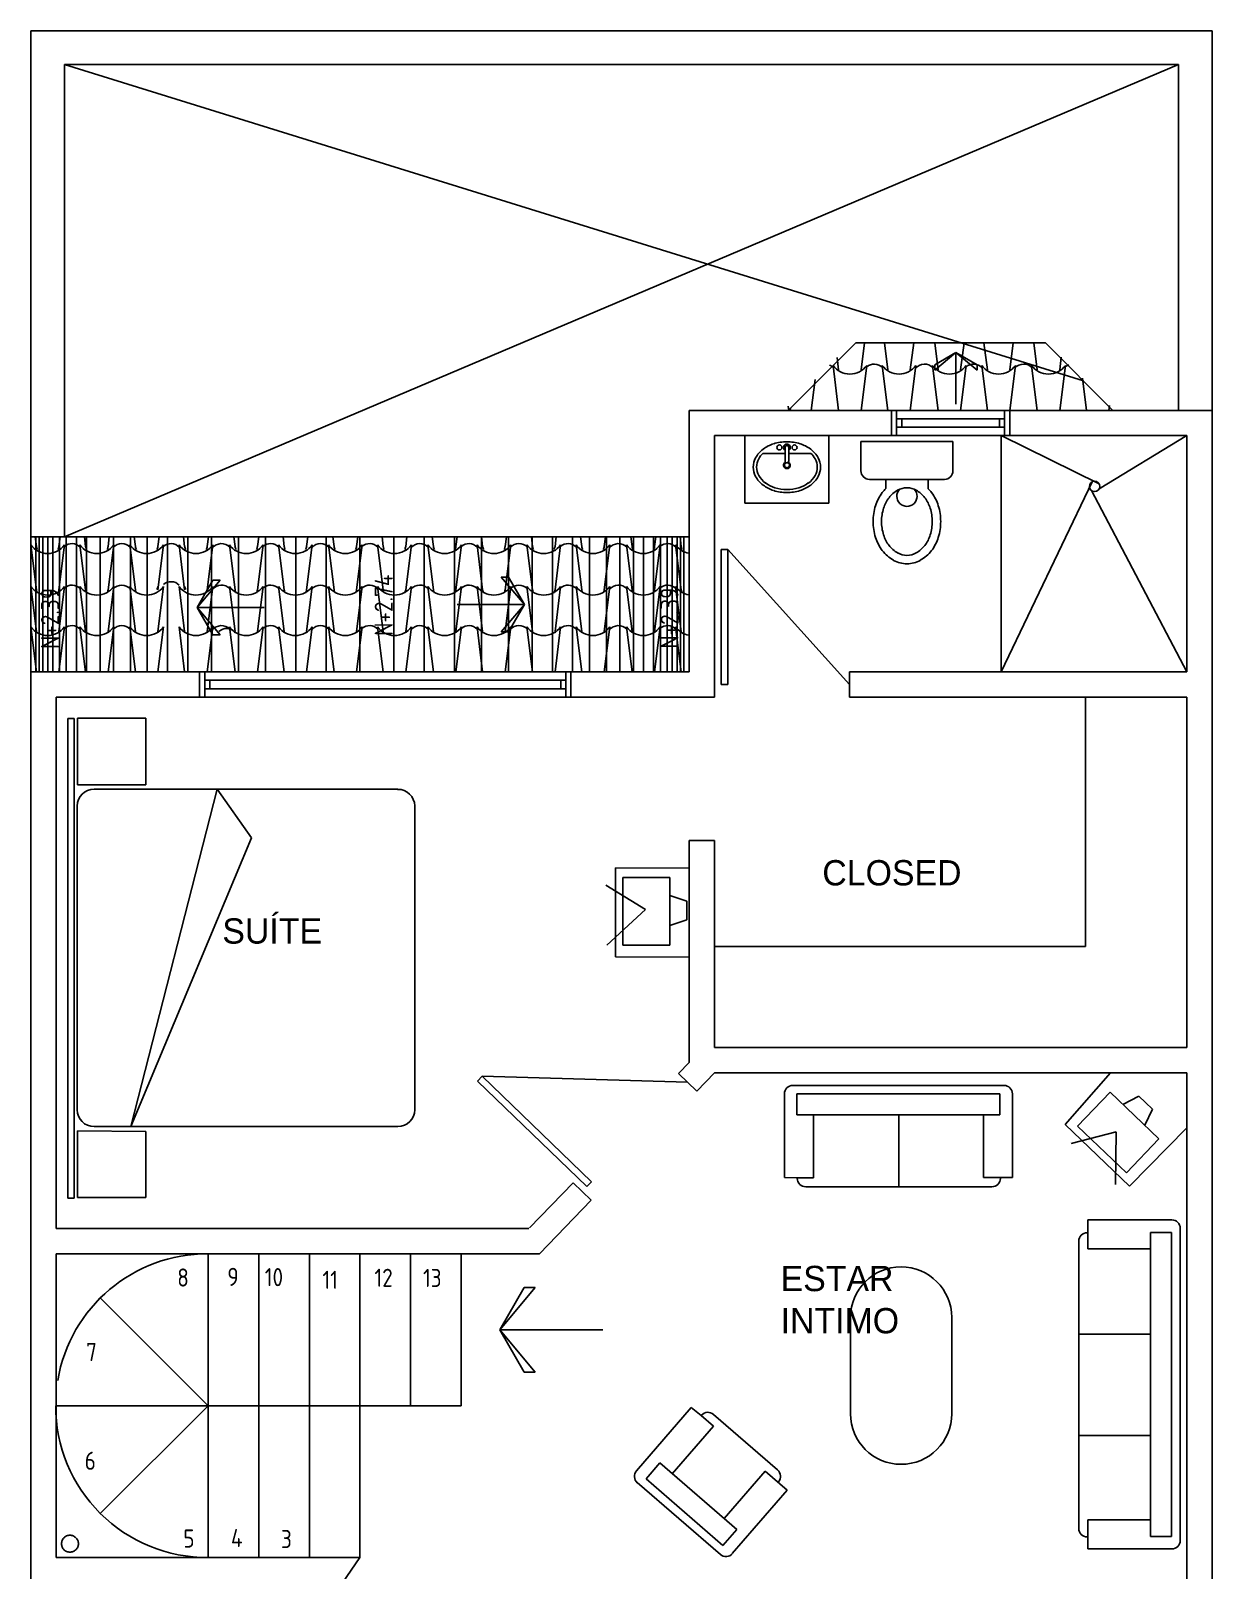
# Model space of a CAD drawing. Header units: millimetres. Extents: x 165.3 to 199.3, y 80.6 to 112.
# Drawn here: x 185.3 to 199.3, y 93.75 to 112 of the extents above; entities that cross this region are included whole.
import ezdxf

# ---------------------------------------------------------------- set-up
doc = ezdxf.new("R2010")
doc.units = ezdxf.units.MM
doc.linetypes.add('DASHEDX2', pattern=[38.1, 25.4, -12.7])
for name, color, linetype in [('18', 4, 'Continuous'), ('30', 3, 'Continuous'), ('closed', 4, 'Continuous'), ('escalera', 3, 'Continuous'), ('flechas', 4, 'Continuous'), ('linea', 9, 'Continuous'), ('mueble1', 2, 'Continuous'), ('mueble2', 4, 'Continuous'), ('mueble3', 9, 'Continuous'), ('MUEBLES', 2, 'Continuous'), ('muebles1', 2, 'Continuous'), ('muro1', 5, 'Continuous'), ('muro2', 1, 'Continuous'), ('puerta1', 4, 'Continuous'), ('sanitub', 1, 'DASHEDX2'), ('texto1', 2, 'Continuous'), ('ventana1', 2, 'Continuous'), ('ventana2', 4, 'Continuous')]:
    doc.layers.add(name, color=color, linetype=linetype)
doc.styles.add('ARCH', font='ARCHITXT.SHX')

# ---------------------------------------------------------------- blocks, each defined once
blk = doc.blocks.new('teja2')
at = {"layer": 'flechas'}
for p, q in [((361.7612, 192.5969), (361.7812, 192.7569)), ((361.9192, 192.5969), (361.8992, 192.7569)), ((362.0525, 192.5969), (362.0725, 192.7569)), ((362.2175, 192.5969), (362.1975, 192.7569)), ((362.3508, 192.5969), (362.3708, 192.7569)), ((362.5089, 192.5969), (362.4889, 192.7569)), ((362.6422, 192.5969), (362.6622, 192.7569)), ((362.8045, 192.5969), (362.7845, 192.7569)), ((361.6278, 192.5969), (361.6186, 192.6706)), ((362.9379, 192.5969), (362.9473, 192.6722)), ((361.4655, 192.3569), (361.4885, 192.5404)), ((361.6278, 192.3569), (361.5945, 192.6236)), ((361.7612, 192.3569), (361.7945, 192.6236)), ((361.9192, 192.3569), (361.8859, 192.6236)), ((362.0525, 192.3569), (362.0859, 192.6236)), ((362.2175, 192.3569), (362.1842, 192.6236)), ((362.3508, 192.3569), (362.3842, 192.6236)), ((362.5089, 192.3569), (362.4755, 192.6236)), ((362.6422, 192.3569), (362.6755, 192.6236)), ((362.8045, 192.3569), (362.7712, 192.6236)), ((362.9379, 192.3569), (362.9712, 192.6236)), ((363.0959, 192.3569), (363.0721, 192.5474)), ((361.3322, 192.3569), (361.3292, 192.3811)), ((363.2292, 192.3569), (363.2329, 192.3866))]:
    blk.add_line(p, q, dxfattribs=at)
for centre, radius, start, end in [((361.8385, 192.5632), 0.068, 43.82553, 131.68973), ((362.1368, 192.5632), 0.068, 43.82553, 141.5083), ((362.4282, 192.5632), 0.068, 43.82579, 131.68997), ((362.7238, 192.5632), 0.068, 43.82579, 137.47636), ((361.5471, 192.5632), 0.068, 43.82579, 66.93735), ((361.6945, 192.6952), 0.123, 215.59676, 324.40324), ((361.9859, 192.6952), 0.123, 215.59676, 324.40324), ((362.2842, 192.6952), 0.123, 215.59676, 324.40324), ((362.5755, 192.6952), 0.123, 215.59676, 324.40324), ((362.8712, 192.6952), 0.123, 215.59676, 324.40324), ((363.0152, 192.5632), 0.068, 109.6841, 131.68973)]:
    blk.add_arc(centre, radius, start, end, dxfattribs=at)

msp = doc.modelspace()

# ---------------------------------------------------------------- linework, layer by layer
at = {"layer": '18'}
for p, q in [((195.733, 108.3), (195.072, 108.3)), ((197.321, 108.3), (196.135, 108.3)), ((195.763, 107.5), (194.297, 107.5)), ((197.572, 107.5), (196.105, 107.5)), ((186.763, 104.4), (185.296, 104.4)), ((188.569, 104.4), (187.102, 104.4)), ((190.376, 104.4), (188.909, 104.4)), ((192.182, 104.4), (190.715, 104.4)), ((193.097, 104.4), (192.521, 104.4))]:
    msp.add_line(p, q, dxfattribs=at)
for points in [[(196.135, 108.3), (196.113, 108.3)], [(194.297, 107.5), (194.298, 107.525)]]:
    msp.add_lwpolyline(points, dxfattribs=at)
at = {"layer": 'closed', "ltscale": 0.015}
for p, q in [((194.272, 107.5), (195.072, 108.3)), ((195.072, 108.3), (197.321, 108.3)), ((197.321, 108.3), (198.121, 107.5)), ((193.097, 106), (185.297, 106))]:
    msp.add_line(p, q, dxfattribs=at)
at = {"layer": 'closed'}
for p, q in [((197.797, 101.145), (197.797, 104.1)), ((193.397, 101.145), (197.797, 101.145))]:
    msp.add_line(p, q, dxfattribs=at)
at = {"layer": 'escalera'}
for p, q in [((185.296, 104.4), (185.296, 112)), ((185.297, 112), (199.297, 112)), ((199.297, 107.5), (199.297, 112)), ((185.696, 111.6), (198.897, 111.6)), ((185.696, 106), (185.696, 111.6)), ((198.897, 107.5), (198.897, 111.6)), ((196.26, 108.185), (196.011, 108.04)), ((196.26, 108.185), (196.011, 107.975)), ((196.011, 108.04), (196.011, 107.975)), ((196.26, 108.185), (196.51, 108.04)), ((196.26, 108.185), (196.51, 107.975)), ((196.51, 108.04), (196.51, 107.975)), ((187.266, 105.163), (187.454, 105.488)), ((187.266, 105.163), (187.539, 105.488)), ((187.454, 105.488), (187.539, 105.488)), ((191.145, 105.199), (190.872, 105.524)), ((190.957, 105.524), (190.872, 105.524)), ((191.145, 105.199), (190.957, 105.524)), ((187.266, 105.163), (187.454, 104.838)), ((187.266, 105.163), (187.539, 104.838)), ((191.145, 105.199), (190.872, 104.874)), ((191.145, 105.199), (190.957, 104.874)), ((187.454, 104.838), (187.539, 104.838)), ((190.957, 104.874), (190.872, 104.874)), ((187.397, 97.5), (187.397, 95.7)), ((187.997, 97.5), (187.997, 95.7)), ((188.597, 97.5), (188.597, 95.7)), ((189.197, 97.5), (189.197, 95.7)), ((189.797, 97.5), (189.797, 95.7)), ((190.397, 97.5), (190.397, 95.7)), ((190.853, 96.6), (191.273, 97.1)), ((190.853, 96.6), (191.142, 97.1)), ((191.142, 97.1), (191.273, 97.1)), ((186.119, 96.977), (187.397, 95.7)), ((190.853, 96.6), (191.273, 96.099)), ((190.853, 96.6), (191.142, 96.099)), ((191.142, 96.099), (191.273, 96.099)), ((187.397, 95.7), (185.597, 95.7)), ((186.119, 94.423), (187.397, 95.7)), ((187.397, 93.9), (187.397, 95.7)), ((187.397, 95.7), (190.397, 95.7)), ((187.997, 93.9), (187.997, 95.7)), ((188.597, 93.9), (188.597, 95.7)), ((189.197, 93.9), (189.197, 95.7))]:
    msp.add_line(p, q, dxfattribs=at)
for centre, start, end in [((187.386, 95.705), 89.6467, 170.5371), ((187.386, 95.695), 179.845, 270.3533)]:
    msp.add_arc(centre, 1.795, start, end, dxfattribs=at)
at = {"layer": 'flechas'}
for p, q in [((185.363, 105.371), (185.296, 105.904)), ((185.363, 105.885), (185.348, 106)), ((185.629, 105.885), (185.644, 106)), ((185.629, 105.371), (185.696, 105.904)), ((185.945, 105.371), (185.879, 105.904)), ((185.945, 105.885), (185.931, 106)), ((186.212, 105.885), (186.226, 106)), ((186.212, 105.371), (186.279, 105.904)), ((186.537, 105.371), (186.47, 105.904)), ((186.537, 105.885), (186.522, 106)), ((186.803, 105.885), (186.818, 106)), ((186.803, 105.371), (186.87, 105.904)), ((187.119, 105.371), (187.053, 105.904)), ((187.119, 105.885), (187.105, 106)), ((187.386, 105.885), (187.4, 106)), ((187.386, 105.371), (187.453, 105.904)), ((187.716, 105.371), (187.649, 105.904)), ((187.716, 105.885), (187.702, 106)), ((187.983, 105.885), (187.997, 106)), ((187.983, 105.371), (188.049, 105.904)), ((188.299, 105.371), (188.232, 105.904)), ((188.299, 105.885), (188.285, 106)), ((188.565, 105.885), (188.58, 106)), ((188.565, 105.371), (188.632, 105.904)), ((188.89, 105.371), (188.823, 105.904)), ((188.89, 105.885), (188.876, 106)), ((189.157, 105.885), (189.171, 106)), ((189.157, 105.371), (189.223, 105.904)), ((189.473, 105.371), (189.406, 105.904)), ((189.473, 105.885), (189.459, 106)), ((189.74, 105.885), (189.754, 106)), ((189.74, 105.371), (189.806, 105.904)), ((190.068, 105.371), (190.001, 105.904)), ((190.068, 105.885), (190.054, 106)), ((190.335, 105.885), (190.349, 106)), ((190.335, 105.371), (190.401, 105.904)), ((190.651, 105.371), (190.584, 105.904)), ((190.651, 105.885), (190.636, 106)), ((190.917, 105.885), (190.932, 106)), ((190.917, 105.371), (190.984, 105.904)), ((191.242, 105.371), (191.175, 105.904)), ((191.242, 105.885), (191.228, 106)), ((191.509, 105.885), (191.523, 106)), ((191.509, 105.371), (191.575, 105.904)), ((191.825, 105.371), (191.758, 105.904)), ((191.825, 105.885), (191.811, 106)), ((192.091, 105.885), (192.106, 106)), ((192.091, 105.371), (192.158, 105.904)), ((192.421, 105.371), (192.355, 105.904)), ((192.421, 105.885), (192.407, 106)), ((192.688, 105.885), (192.702, 106)), ((192.688, 105.371), (192.755, 105.904)), ((193.004, 105.371), (192.937, 105.904)), ((193.004, 105.885), (192.99, 106)), ((185.363, 104.88), (185.296, 105.413)), ((185.629, 104.88), (185.696, 105.413)), ((185.945, 104.88), (185.879, 105.413)), ((186.212, 104.88), (186.279, 105.413)), ((186.537, 104.88), (186.47, 105.413)), ((186.803, 104.88), (186.87, 105.413)), ((187.119, 104.88), (187.053, 105.413)), ((187.386, 104.88), (187.453, 105.413)), ((187.716, 104.88), (187.649, 105.413)), ((187.983, 104.88), (188.049, 105.413)), ((188.299, 104.88), (188.232, 105.413)), ((188.565, 104.88), (188.632, 105.413)), ((188.89, 104.88), (188.823, 105.413)), ((189.157, 104.88), (189.223, 105.413)), ((189.473, 104.88), (189.406, 105.413)), ((189.74, 104.88), (189.806, 105.413)), ((190.068, 104.88), (190.001, 105.413)), ((190.335, 104.88), (190.401, 105.413)), ((190.651, 104.88), (190.584, 105.413)), ((190.917, 104.88), (190.984, 105.413)), ((191.242, 104.88), (191.175, 105.413)), ((191.509, 104.88), (191.575, 105.413)), ((191.825, 104.88), (191.758, 105.413)), ((192.091, 104.88), (192.158, 105.413)), ((192.421, 104.88), (192.355, 105.413)), ((192.688, 104.88), (192.755, 105.413)), ((193.004, 104.88), (192.937, 105.413)), ((185.363, 104.4), (185.296, 104.933)), ((185.629, 104.4), (185.696, 104.933)), ((185.945, 104.4), (185.879, 104.933)), ((186.212, 104.4), (186.279, 104.933)), ((186.537, 104.4), (186.47, 104.933)), ((186.803, 104.4), (186.87, 104.933)), ((187.119, 104.4), (187.053, 104.933)), ((187.386, 104.4), (187.453, 104.933)), ((187.716, 104.4), (187.649, 104.933)), ((187.983, 104.4), (188.049, 104.933)), ((188.299, 104.4), (188.232, 104.933)), ((188.565, 104.4), (188.632, 104.933)), ((188.89, 104.4), (188.823, 104.933)), ((189.157, 104.4), (189.223, 104.933)), ((189.473, 104.4), (189.406, 104.933)), ((189.74, 104.4), (189.806, 104.933)), ((190.068, 104.4), (190.001, 104.933)), ((190.335, 104.4), (190.401, 104.933)), ((190.651, 104.4), (190.584, 104.933)), ((190.917, 104.4), (190.984, 104.933)), ((191.242, 104.4), (191.175, 104.933)), ((191.509, 104.4), (191.575, 104.933)), ((191.825, 104.4), (191.758, 104.933)), ((192.091, 104.4), (192.158, 104.933)), ((192.421, 104.4), (192.355, 104.933)), ((192.688, 104.4), (192.755, 104.933)), ((193.004, 104.4), (192.937, 104.933))]:
    msp.add_line(p, q, dxfattribs=at)
for centre, radius, start, end in [((185.496, 106.048), 0.246, 215.5968, 324.4032), ((185.201, 105.784), 0.136, 43.8255, 45.8191), ((185.496, 105.912), 0.136, 191.225, 207.4308), ((185.496, 105.912), 0.136, 332.5692, 348.775), ((185.784, 105.784), 0.136, 43.8258, 131.69), ((186.079, 106.048), 0.246, 215.5968, 324.4032), ((186.079, 105.912), 0.136, 191.225, 207.4308), ((186.079, 105.912), 0.136, 332.5692, 348.775), ((186.375, 105.784), 0.136, 43.8258, 137.4764), ((186.67, 106.048), 0.246, 215.5968, 324.4032), ((186.67, 105.912), 0.136, 191.225, 207.4308), ((186.67, 105.912), 0.136, 332.5692, 348.775), ((186.958, 105.784), 0.136, 43.8255, 131.6897), ((187.253, 106.048), 0.246, 215.5968, 324.4032), ((187.253, 105.912), 0.136, 191.225, 207.4308), ((187.253, 105.912), 0.136, 332.5692, 348.775), ((187.555, 105.784), 0.136, 43.8255, 141.5083), ((187.849, 106.048), 0.246, 215.5968, 324.4032), ((187.849, 105.912), 0.136, 191.225, 207.4308), ((187.849, 105.912), 0.136, 332.5692, 348.775), ((188.137, 105.784), 0.136, 43.8258, 131.69), ((188.432, 106.048), 0.246, 215.5968, 324.4032), ((188.432, 105.912), 0.136, 191.225, 207.4308), ((188.432, 105.912), 0.136, 332.5692, 348.775), ((188.729, 105.784), 0.136, 43.8258, 137.4764), ((189.023, 106.048), 0.246, 215.5968, 324.4032), ((189.023, 105.912), 0.136, 191.225, 207.4308), ((189.023, 105.912), 0.136, 332.5692, 348.775), ((189.311, 105.784), 0.136, 43.8255, 131.6897), ((189.606, 106.048), 0.246, 215.5968, 324.4032), ((189.606, 105.912), 0.136, 191.225, 207.4308), ((189.606, 105.912), 0.136, 332.5692, 348.775), ((189.907, 105.784), 0.136, 43.8255, 140.3865), ((190.201, 106.048), 0.246, 215.5968, 324.4032), ((190.201, 105.912), 0.136, 191.225, 207.4308), ((190.201, 105.912), 0.136, 332.5692, 348.775), ((190.489, 105.784), 0.136, 43.8258, 131.69), ((190.784, 106.048), 0.246, 215.5968, 324.4032), ((190.784, 105.912), 0.136, 191.225, 207.4308), ((190.784, 105.912), 0.136, 332.5692, 348.775), ((191.081, 105.784), 0.136, 43.8258, 137.4764), ((191.375, 106.048), 0.246, 215.5968, 324.4032), ((191.375, 105.912), 0.136, 191.225, 207.4308), ((191.375, 105.912), 0.136, 332.5692, 348.775), ((191.663, 105.784), 0.136, 43.8255, 131.6897), ((191.958, 106.048), 0.246, 215.5968, 324.4032), ((191.958, 105.912), 0.136, 191.225, 207.4308), ((191.958, 105.912), 0.136, 332.5692, 348.775), ((192.26, 105.784), 0.136, 43.8255, 141.5083), ((192.555, 106.048), 0.246, 215.5968, 324.4032), ((192.555, 105.912), 0.136, 191.225, 207.4308), ((192.555, 105.912), 0.136, 332.5692, 348.775), ((192.843, 105.784), 0.136, 43.8258, 131.69), ((193.137, 106.048), 0.246, 215.5968, 260.4315), ((193.137, 105.912), 0.136, 191.225, 207.4308), ((185.496, 105.556), 0.246, 215.5968, 324.4032), ((185.201, 105.292), 0.136, 43.8255, 45.8191), ((185.496, 105.398), 0.136, 191.225, 207.4308), ((185.496, 105.398), 0.136, 332.5692, 348.775), ((185.784, 105.292), 0.136, 43.8258, 131.69), ((186.079, 105.556), 0.246, 215.5968, 324.4032), ((186.079, 105.398), 0.136, 191.225, 207.4308), ((186.079, 105.398), 0.136, 332.5692, 348.775), ((186.375, 105.292), 0.136, 43.8258, 137.4764), ((186.67, 105.556), 0.246, 215.5968, 324.4032), ((186.67, 105.398), 0.136, 191.225, 207.4308), ((186.67, 105.439), 0.136, 332.5692, 348.775), ((186.958, 105.333), 0.136, 43.8255, 131.6897), ((187.253, 105.556), 0.246, 215.5968, 324.4032), ((187.253, 105.439), 0.136, 191.225, 207.4308), ((187.253, 105.398), 0.136, 332.5692, 348.775), ((187.555, 105.292), 0.136, 43.8255, 141.5083), ((187.849, 105.556), 0.246, 215.5968, 324.4032), ((187.849, 105.398), 0.136, 191.225, 207.4308), ((187.849, 105.398), 0.136, 332.5692, 348.775), ((188.137, 105.292), 0.136, 43.8258, 131.69), ((188.432, 105.556), 0.246, 215.5968, 324.4032), ((188.432, 105.398), 0.136, 191.225, 207.4308), ((188.432, 105.398), 0.136, 332.5692, 348.775), ((188.729, 105.292), 0.136, 43.8258, 137.4764), ((189.023, 105.556), 0.246, 215.5968, 324.4032), ((189.023, 105.398), 0.136, 191.225, 207.4308), ((189.023, 105.398), 0.136, 332.5692, 348.775), ((189.311, 105.292), 0.136, 43.8255, 131.6897), ((189.606, 105.556), 0.246, 215.5968, 324.4032), ((189.606, 105.398), 0.136, 191.225, 207.4308), ((189.606, 105.398), 0.136, 332.5692, 348.775), ((189.907, 105.292), 0.136, 43.8255, 140.3865), ((190.201, 105.556), 0.246, 215.5968, 324.4032), ((190.201, 105.398), 0.136, 191.225, 207.4308), ((190.201, 105.398), 0.136, 332.5692, 348.775), ((190.489, 105.292), 0.136, 43.8258, 131.69), ((190.784, 105.556), 0.246, 215.5968, 324.4032), ((190.784, 105.398), 0.136, 191.225, 207.4308), ((190.784, 105.398), 0.136, 332.5692, 348.775), ((191.081, 105.292), 0.136, 43.8258, 137.4764), ((191.375, 105.556), 0.246, 215.5968, 324.4032), ((191.375, 105.398), 0.136, 191.225, 207.4308), ((191.375, 105.398), 0.136, 332.5692, 348.775), ((191.663, 105.292), 0.136, 43.8255, 131.6897), ((191.958, 105.556), 0.246, 215.5968, 324.4032), ((191.958, 105.398), 0.136, 191.225, 207.4308), ((191.958, 105.398), 0.136, 332.5692, 348.775), ((192.26, 105.292), 0.136, 43.8255, 141.5083), ((192.555, 105.556), 0.246, 215.5968, 324.4032), ((192.555, 105.398), 0.136, 191.225, 207.4308), ((192.555, 105.398), 0.136, 332.5692, 348.775), ((192.843, 105.292), 0.136, 43.8258, 131.69), ((193.137, 105.556), 0.246, 215.5968, 260.4315), ((193.137, 105.398), 0.136, 191.225, 207.4308), ((185.784, 104.812), 0.136, 43.8258, 131.69), ((186.375, 104.812), 0.136, 43.8258, 137.4764), ((187.555, 104.812), 0.136, 43.8255, 141.5083), ((188.137, 104.812), 0.136, 43.8258, 131.69), ((188.729, 104.812), 0.136, 43.8258, 137.4764), ((189.311, 104.812), 0.136, 43.8255, 131.6897), ((189.907, 104.812), 0.136, 43.8255, 140.3865), ((190.489, 104.812), 0.136, 43.8258, 131.69), ((191.081, 104.812), 0.136, 43.8258, 137.4764), ((191.663, 104.812), 0.136, 43.8255, 131.6897), ((192.26, 104.812), 0.136, 43.8255, 141.5083), ((192.843, 104.812), 0.136, 43.8258, 131.69), ((185.496, 105.076), 0.246, 215.5968, 324.4032), ((185.201, 104.812), 0.136, 43.8255, 45.8191), ((186.079, 105.076), 0.246, 215.5968, 324.4032), ((186.67, 105.076), 0.246, 215.5968, 324.4032), ((187.253, 105.076), 0.246, 215.5968, 324.4032), ((187.616, 104.778), 0.136, 43.8255, 131.6897), ((187.849, 105.076), 0.246, 215.5968, 324.4032), ((188.432, 105.076), 0.246, 215.5968, 324.4032), ((189.023, 105.076), 0.246, 215.5968, 324.4032), ((189.606, 105.076), 0.246, 215.5968, 324.4032), ((190.201, 105.076), 0.246, 215.5968, 324.4032), ((190.784, 105.076), 0.246, 215.5968, 324.4032), ((191.375, 105.076), 0.246, 215.5968, 324.4032), ((191.958, 105.076), 0.246, 215.5968, 324.4032), ((192.555, 105.076), 0.246, 215.5968, 324.4032), ((193.137, 105.076), 0.246, 215.5968, 260.4315)]:
    msp.add_arc(centre, radius, start, end, dxfattribs=at)
at = {"layer": 'linea'}
for p, q in [((185.696, 106), (198.897, 111.6)), ((197.771, 107.849), (185.696, 111.6)), ((185.357, 106), (185.357, 104.4)), ((185.397, 106), (185.397, 104.4)), ((185.437, 106), (185.437, 104.4)), ((185.497, 106), (185.497, 104.4)), ((185.557, 106), (185.557, 104.4)), ((185.637, 106), (185.637, 104.4)), ((185.717, 106), (185.717, 104.4)), ((185.837, 106), (185.837, 104.4)), ((185.957, 106), (185.957, 104.4)), ((186.117, 106), (186.117, 104.4)), ((186.277, 106), (186.277, 104.4)), ((186.477, 106), (186.477, 104.4)), ((186.677, 106), (186.677, 104.4)), ((186.917, 106), (186.917, 104.4)), ((187.157, 106), (187.157, 104.4)), ((187.437, 106), (187.437, 104.4)), ((187.757, 106), (187.757, 104.4)), ((188.077, 106), (188.077, 104.4)), ((188.437, 106), (188.437, 104.4)), ((188.797, 106), (188.797, 104.4)), ((189.197, 106), (189.197, 104.4)), ((189.597, 106), (189.597, 104.4)), ((189.957, 106), (189.957, 104.4)), ((190.317, 106), (190.317, 104.4)), ((190.637, 106), (190.637, 104.4)), ((190.957, 106), (190.957, 104.4)), ((191.237, 106), (191.237, 104.4)), ((191.477, 106), (191.477, 104.4)), ((191.717, 106), (191.717, 104.4)), ((191.917, 106), (191.917, 104.4)), ((192.117, 106), (192.117, 104.4)), ((192.277, 106), (192.277, 104.4)), ((192.437, 106), (192.437, 104.4)), ((192.557, 106), (192.557, 104.4)), ((192.677, 106), (192.677, 104.4)), ((192.757, 106), (192.757, 104.4)), ((192.837, 106), (192.837, 104.4)), ((192.897, 106), (192.897, 104.4)), ((192.957, 106), (192.957, 104.4)), ((192.997, 106), (192.997, 104.4)), ((193.037, 106), (193.037, 104.4))]:
    msp.add_line(p, q, dxfattribs=at)
at = {"layer": 'mueble1', "linetype": 'ByBlock'}
for p, q in [((193.758, 107.2), (193.758, 106.4)), ((194.755, 107.2), (194.755, 106.4)), ((193.758, 106.4), (194.755, 106.4))]:
    msp.add_line(p, q, dxfattribs=at)
at = {"layer": 'mueble1'}
for p, q in [((196.224, 107.132), (195.134, 107.132)), ((195.134, 106.782), (195.134, 107.132)), ((196.224, 106.782), (196.224, 107.132)), ((196.124, 106.682), (195.234, 106.682)), ((195.429, 106.682), (195.429, 106.573)), ((195.929, 106.682), (195.929, 106.573))]:
    msp.add_line(p, q, dxfattribs=at)
for centre, radius, start, end in [((195.234, 106.782), 0.1, 180, 270), ((196.124, 106.782), 0.1, 270, 0), ((195.679, 106.354), 0.228, 90, 118.9112), ((195.679, 106.354), 0.228, 61.0888, 90), ((195.797, 106.217), 0.513, 143.1301, 162.7421), ((195.725, 106.271), 0.422, 134.4476, 143.1301), ((195.797, 106.217), 0.413, 143.1301, 162.7421), ((195.725, 106.271), 0.322, 118.9112, 143.1301), ((195.679, 106.482), 0.12, 136.3895, 43.6105), ((195.633, 106.271), 0.322, 36.8699, 61.0888), ((195.561, 106.217), 0.413, 17.2579, 36.8699), ((195.633, 106.271), 0.422, 36.8699, 45.5524), ((195.561, 106.217), 0.513, 17.2579, 36.8699), ((195.91, 106.182), 0.632, 162.7421, 180), ((195.91, 106.182), 0.532, 162.7421, 180), ((195.447, 106.182), 0.532, 0, 17.2579), ((195.447, 106.182), 0.632, 0, 17.2579), ((195.91, 106.182), 0.632, 180, 197.2579), ((195.91, 106.182), 0.532, 180, 197.2579), ((195.447, 106.182), 0.532, 342.7421, 360), ((195.447, 106.182), 0.632, 342.7421, 360), ((195.797, 106.146), 0.513, 197.2579, 216.8699), ((195.797, 106.146), 0.413, 197.2579, 216.8699), ((195.725, 106.092), 0.322, 216.8699, 241.0888), ((195.633, 106.092), 0.322, 298.9112, 323.1301), ((195.561, 106.146), 0.413, 323.1301, 342.7421), ((195.561, 106.146), 0.513, 323.1301, 342.7421), ((195.725, 106.092), 0.422, 216.8699, 241.0888), ((195.679, 106.009), 0.328, 241.0888, 270), ((195.679, 106.009), 0.228, 241.0888, 270), ((195.679, 106.009), 0.228, 270, 298.9112), ((195.679, 106.009), 0.328, 270, 298.9112), ((195.633, 106.092), 0.422, 298.9112, 323.1301)]:
    msp.add_arc(centre, radius, start, end, dxfattribs=at)
at = {"layer": 'mueble2'}
for p, q in [((197.957, 106.628), (196.797, 107.2)), ((197.958, 106.57), (198.997, 107.2)), ((197.876, 106.653), (196.797, 104.4)), ((197.868, 106.548), (198.997, 104.4))]:
    msp.add_line(p, q, dxfattribs=at)
msp.add_circle((197.903, 106.598), 0.0616, dxfattribs=at)
at = {"layer": 'mueble3', "linetype": 'ByBlock'}
for p, q in [((193.973, 106.99), (194.235, 106.99)), ((194.235, 107.06), (194.235, 106.9)), ((194.279, 107.06), (194.279, 106.9)), ((194.279, 106.99), (194.54, 106.99))]:
    msp.add_line(p, q, dxfattribs=at)
for centre in [(194.167, 107.06), (194.347, 107.06)]:
    msp.add_circle(centre, 0.03, dxfattribs=at)
for centre, radius, start, end in [((194.257, 106.602), 0.526, 90, 107.383), ((194.257, 106.602), 0.526, 72.617, 90), ((194.169, 106.782), 0.323, 127.0813, 151.2746), ((194.174, 106.784), 0.288, 134.3115, 150.7806), ((194.222, 106.713), 0.41, 107.383, 127.0813), ((194.257, 107.06), 0.04, 303.367, 236.633), ((194.257, 107.06), 0.022, 0, 180), ((194.291, 106.713), 0.41, 52.9187, 72.617), ((194.344, 106.782), 0.323, 28.7254, 52.9187), ((194.34, 106.784), 0.288, 29.2194, 45.6885), ((194.088, 106.827), 0.23, 151.2746, 180), ((194.088, 106.827), 0.23, 180, 208.7254), ((194.097, 106.827), 0.2, 150.7806, 180), ((194.097, 106.827), 0.2, 180, 209.2194), ((194.257, 106.85), 0.04, 115.3111, 64.6889), ((194.257, 106.85), 0.03, 103.5905, 76.4095), ((194.257, 106.9), 0.022, 180, 0), ((194.416, 106.827), 0.2, 0, 29.2194), ((194.416, 106.827), 0.2, 330.7806, 0), ((194.425, 106.827), 0.23, 0, 28.7254), ((194.425, 106.827), 0.23, 331.2746, 0), ((194.169, 106.871), 0.323, 208.7254, 232.9187), ((194.174, 106.87), 0.288, 209.2194, 233.4778), ((194.222, 106.941), 0.41, 232.9187, 252.617), ((194.224, 106.938), 0.372, 233.4778, 252.9466), ((194.257, 107.044), 0.483, 252.9466, 270), ((194.257, 107.044), 0.483, 270, 287.0534), ((194.289, 106.938), 0.372, 287.0534, 306.5222), ((194.291, 106.941), 0.41, 287.383, 307.0813), ((194.34, 106.87), 0.288, 306.5222, 330.7806), ((194.344, 106.871), 0.323, 307.0813, 331.2746), ((194.257, 107.051), 0.526, 252.617, 270), ((194.257, 107.051), 0.526, 270, 287.383)]:
    msp.add_arc(centre, radius, start, end, dxfattribs=at)
at = {"layer": 'MUEBLES'}
for p, q in [((192.224, 102.078), (193.099, 102.073)), ((192.224, 101.022), (192.224, 102.078)), ((192.11, 101.872), (192.579, 101.582)), ((192.311, 101.961), (192.869, 101.961)), ((192.311, 101.158), (192.311, 101.961)), ((192.869, 101.961), (192.869, 101.158)), ((192.869, 101.749), (193.07, 101.682)), ((193.07, 101.682), (193.07, 101.571)), ((192.579, 101.582), (192.121, 101.158)), ((193.07, 101.459), (193.07, 101.571)), ((192.869, 101.392), (193.07, 101.459)), ((192.869, 101.158), (192.311, 101.158)), ((193.097, 101.019), (192.224, 101.022)), ((197.556, 99.033), (198.09, 99.645)), ((197.7, 99.015), (198.086, 99.418)), ((198.086, 99.418), (198.666, 98.862)), ((198.239, 99.271), (198.427, 99.37)), ((198.427, 99.37), (198.507, 99.293)), ((198.588, 99.216), (198.507, 99.293)), ((198.497, 99.024), (198.588, 99.216)), ((198.318, 98.302), (197.556, 99.033)), ((197.626, 98.808), (198.159, 98.946)), ((198.28, 98.459), (197.7, 99.015)), ((198.159, 98.946), (198.149, 98.322)), ((198.997, 98.995), (198.318, 98.302)), ((198.666, 98.862), (198.28, 98.459))]:
    msp.add_line(p, q, dxfattribs=at)
at = {"layer": 'muebles1'}
for p, q in [((185.736, 103.845), (185.736, 98.161)), ((185.81, 103.845), (185.736, 103.845)), ((185.81, 98.161), (185.81, 103.845)), ((185.851, 103.059), (185.851, 103.852)), ((185.851, 103.852), (186.659, 103.852)), ((186.659, 103.852), (186.659, 103.059)), ((186.659, 103.059), (185.851, 103.059)), ((189.646, 103.009), (186.046, 103.009)), ((187.505, 103.009), (186.483, 99.009)), ((187.505, 103.009), (187.913, 102.434)), ((185.846, 102.809), (185.846, 99.209)), ((189.846, 99.209), (189.846, 102.809)), ((187.913, 102.434), (186.483, 99.009)), ((196.829, 99.498), (194.327, 99.498)), ((194.227, 99.398), (194.227, 98.404)), ((194.376, 99.396), (196.781, 99.396)), ((194.376, 99.147), (194.376, 99.396)), ((196.781, 99.396), (196.781, 99.147)), ((196.929, 98.404), (196.929, 99.398)), ((196.781, 99.147), (194.376, 99.147)), ((194.571, 98.402), (194.571, 99.147)), ((195.583, 98.295), (195.583, 99.147)), ((196.585, 99.147), (196.585, 98.404)), ((186.659, 98.95), (185.851, 98.959)), ((185.851, 98.959), (185.851, 98.167)), ((186.046, 99.009), (189.646, 99.009)), ((186.659, 98.167), (186.659, 98.95)), ((194.227, 98.404), (194.38, 98.402)), ((194.38, 98.402), (194.38, 98.395)), ((194.38, 98.402), (194.571, 98.402)), ((196.585, 98.404), (196.929, 98.404)), ((196.786, 98.395), (196.786, 98.404)), ((194.48, 98.295), (196.686, 98.295)), ((185.736, 98.161), (185.81, 98.161)), ((185.851, 98.167), (186.659, 98.167)), ((197.824, 97.903), (197.821, 97.75)), ((198.818, 97.903), (197.824, 97.903)), ((197.715, 97.65), (197.715, 94.245)), ((197.821, 97.75), (197.815, 97.75)), ((197.821, 97.75), (197.821, 97.559)), ((198.567, 94.15), (198.567, 97.754)), ((198.567, 97.754), (198.816, 97.754)), ((198.816, 97.754), (198.816, 94.15)), ((198.918, 94.102), (198.918, 97.803)), ((197.821, 97.559), (198.567, 97.559)), ((195.01, 95.605), (195.01, 96.746)), ((196.21, 95.605), (196.21, 96.746)), ((197.715, 96.548), (198.567, 96.548)), ((192.473, 94.929), (193.123, 95.68)), ((193.123, 95.68), (193.24, 95.582)), ((193.385, 95.457), (192.897, 94.894)), ((193.24, 95.582), (193.245, 95.587)), ((193.24, 95.582), (193.385, 95.457)), ((193.386, 95.597), (194.147, 94.939)), ((197.715, 95.348), (198.567, 95.348)), ((192.75, 95.021), (192.587, 94.833)), ((193.662, 94.232), (192.75, 95.021)), ((193.513, 94.361), (193.999, 94.922)), ((193.999, 94.922), (194.259, 94.697)), ((193.468, 93.936), (192.483, 94.788)), ((192.587, 94.833), (193.499, 94.044)), ((194.157, 94.798), (194.151, 94.791)), ((194.259, 94.697), (193.609, 93.946)), ((193.499, 94.044), (193.662, 94.232)), ((198.567, 94.346), (197.824, 94.346)), ((197.824, 94.346), (197.824, 94.002)), ((197.815, 94.145), (197.824, 94.145)), ((197.824, 94.002), (198.818, 94.002)), ((198.816, 94.15), (198.567, 94.15))]:
    msp.add_line(p, q, dxfattribs=at)
for centre, radius, start, end in [((186.046, 102.809), 0.2, 90, 180), ((189.646, 102.807), 0.2, 0.801, 90.801), ((194.327, 99.398), 0.1, 90, 180), ((196.829, 99.398), 0.1, 0, 90), ((186.046, 99.209), 0.2, 180, 270), ((189.646, 99.209), 0.2, 270, 0), ((194.48, 98.395), 0.1, 180, 270), ((196.686, 98.395), 0.1, 270, 0), ((198.818, 97.803), 0.1, 0, 90), ((197.815, 97.65), 0.1, 90, 180), ((195.61, 96.746), 0.6, 0, 180), ((193.32, 95.522), 0.1, 49.1458, 139.1458), ((195.61, 95.605), 0.6, 180, 0), ((192.549, 94.863), 0.1, 139.1458, 229.1458), ((194.081, 94.863), 0.1, 319.1458, 49.1458), ((197.815, 94.245), 0.1, 180, 270), ((198.818, 94.102), 0.1, 270, 0), ((193.534, 94.011), 0.1, 229.1458, 319.1458)]:
    msp.add_arc(centre, radius, start, end, dxfattribs=at)
at = {"layer": 'muro1'}
for p, q in [((193.097, 104.4), (193.097, 107.5)), ((193.097, 107.5), (195.497, 107.5)), ((195.497, 107.2), (195.497, 107.5)), ((196.897, 107.5), (198.121, 107.5)), ((196.897, 107.2), (196.897, 107.5)), ((198.121, 107.5), (199.297, 107.5)), ((199.297, 92.545), (199.297, 107.5)), ((193.397, 104.1), (193.397, 107.2)), ((193.397, 107.2), (195.497, 107.2)), ((196.897, 107.2), (197.997, 107.2)), ((197.997, 107.2), (198.997, 107.2)), ((198.997, 104.4), (198.997, 107.2)), ((185.297, 86.6), (185.297, 104.4)), ((187.297, 104.4), (185.297, 104.4)), ((187.297, 104.1), (187.297, 104.4)), ((193.097, 104.4), (191.697, 104.4)), ((191.697, 104.1), (191.697, 104.4)), ((194.997, 104.1), (194.997, 104.4)), ((194.997, 104.4), (198.997, 104.4)), ((187.297, 104.1), (185.597, 104.1)), ((185.597, 97.8), (185.597, 104.1)), ((193.397, 104.1), (191.697, 104.1)), ((194.997, 104.1), (198.997, 104.1)), ((198.997, 99.945), (198.997, 104.1)), ((193.397, 102.4), (193.097, 102.4)), ((193.097, 99.767), (193.097, 102.4)), ((193.397, 99.945), (193.397, 102.4)), ((193.397, 99.945), (198.997, 99.945)), ((192.972, 99.638), (193.097, 99.767)), ((193.188, 99.43), (193.397, 99.645)), ((193.397, 99.645), (198.997, 99.645)), ((198.997, 92.845), (198.997, 99.645)), ((193.188, 99.43), (192.972, 99.638)), ((191.205, 97.809), (191.722, 98.344)), ((191.937, 98.135), (191.722, 98.344)), ((191.324, 97.5), (191.937, 98.135)), ((185.597, 97.8), (191.197, 97.8)), ((185.597, 96), (185.597, 97.5)), ((185.597, 97.5), (191.324, 97.5)), ((185.597, 93.9), (185.597, 96.192)), ((185.597, 93.9), (189.197, 93.9)), ((188.99, 93.6), (189.197, 93.9))]:
    msp.add_line(p, q, dxfattribs=at)
at = {"layer": 'muro2'}
for p, q in [((196.26, 108.185), (196.26, 107.574)), ((187.266, 105.163), (188.061, 105.163)), ((191.145, 105.199), (190.35, 105.199)), ((190.853, 96.6), (192.076, 96.6))]:
    msp.add_line(p, q, dxfattribs=at)
at = {"layer": 'puerta1'}
for p, q in [((193.477, 104.25), (193.477, 105.85)), ((193.557, 105.85), (193.477, 105.85)), ((193.557, 105.85), (194.997, 104.25)), ((193.557, 104.25), (193.557, 105.85)), ((193.557, 104.25), (193.477, 104.25)), ((190.591, 99.548), (190.646, 99.605)), ((191.885, 98.297), (190.591, 99.548)), ((190.646, 99.605), (193.08, 99.534)), ((191.941, 98.354), (190.646, 99.605)), ((191.885, 98.297), (191.941, 98.354))]:
    msp.add_line(p, q, dxfattribs=at)
at = {"layer": 'sanitub'}
msp.add_circle((185.76, 94.064), 0.1, dxfattribs=at)
at = {"layer": 'ventana1'}
for p, q in [((195.497, 107.5), (196.897, 107.5)), ((196.897, 107.2), (195.497, 107.2)), ((196.797, 104.4), (196.797, 107.2)), ((191.697, 104.4), (187.297, 104.4)), ((191.697, 104.1), (187.297, 104.1))]:
    msp.add_line(p, q, dxfattribs=at)
at = {"layer": 'ventana2'}
for p, q in [((195.557, 107.2), (195.557, 107.5)), ((196.837, 107.2), (196.837, 107.5)), ((195.557, 107.4), (196.837, 107.4)), ((195.617, 107.3), (195.617, 107.4)), ((196.777, 107.3), (196.777, 107.4)), ((196.837, 107.3), (195.557, 107.3)), ((187.357, 104.1), (187.357, 104.4)), ((191.637, 104.1), (191.637, 104.4)), ((191.637, 104.3), (187.357, 104.3)), ((187.417, 104.2), (187.417, 104.3)), ((191.577, 104.2), (191.577, 104.3)), ((191.637, 104.2), (187.357, 104.2))]:
    msp.add_line(p, q, dxfattribs=at)

# ---------------------------------------------------------------- block references
at = {"layer": '18', "xscale": 2, "yscale": 2, "zscale": 2}
msp.add_blockref('teja2', (-528.386, -277.214), dxfattribs=at)

# ---------------------------------------------------------------- texts
for s, p in [('CLOSED', (194.676, 101.868)), ('SUÍTE', (187.566, 101.178)), ('ESTAR', (194.182, 97.058)), ('INTIMO', (194.182, 96.558))]:
    msp.add_text(s, height=0.3).set_placement(p)
at = {"layer": '30', "style": 'ARCH'}
for s, p in [('N+2.74', (189.586, 104.827)), ('N+2.39', (185.632, 104.671)), ('N+2.39', (192.973, 104.675))]:
    msp.add_text(s, height=0.2148, rotation=90, dxfattribs=at).set_placement(p)
at = {"layer": 'texto1', "style": 'ARCH'}
for s, height, p in [('8', 0.215, (187.031, 97.112)), ('9', 0.215, (187.625, 97.12)), ('10', 0.2148, (188.069, 97.117)), ('11', 0.2148, (188.753, 97.085)), ('12', 0.2148, (189.369, 97.109)), ('13', 0.2148, (189.944, 97.107)), ('7', 0.215, (185.951, 96.229)), ('6', 0.215, (185.935, 94.94)), ('5', 0.215, (187.104, 94.018)), ('4', 0.215, (187.668, 94.024)), ('3', 0.215, (188.261, 94.012))]:
    msp.add_text(s, height=height, dxfattribs=at).set_placement(p)

doc.saveas('drawing.dxf')
